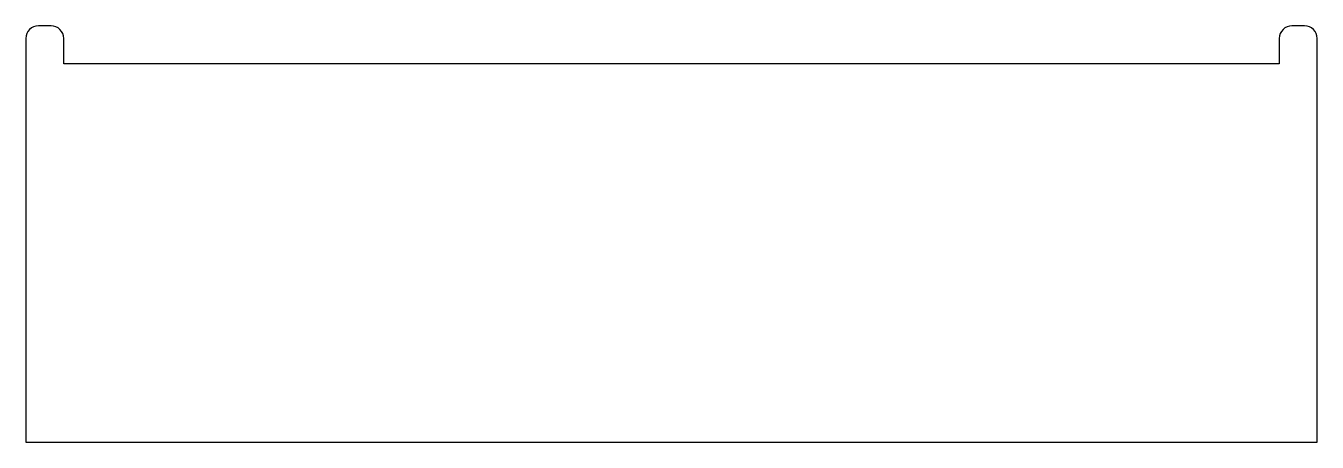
# Model space of a CAD drawing. Header units: millimetres. Extents: x -511 to 512, y 6 to 336.
import ezdxf

# ---------------------------------------------------------------- set-up
doc = ezdxf.new("R2010")
doc.units = ezdxf.units.MM
doc.layers.get('0').update_dxf_attribs({"linetype": 'CONTINUOUS'})

msp = doc.modelspace()

# ---------------------------------------------------------------- linework, layer by layer
msp.add_lwpolyline([(511.5, 326.4, 0.414214), (501.5, 336.4), (491.5, 336.4, 0.414214), (481.5, 326.4), (481.5, 306.4), (-481.5, 306.4), (-481.5, 326.4, 0.414214), (-491.5, 336.4), (-501.5, 336.4, 0.414214), (-511.5, 326.4), (-511.5, 6.4), (511.5, 6.4)], format="xyb", close=True)
msp.add_lwpolyline([(511.5, 326.4, 0.414214), (501.5, 336.4), (491.5, 336.4, 0.414214), (481.5, 326.4), (481.5, 306.4), (-481.5, 306.4), (-481.5, 326.4, 0.414214), (-491.5, 336.4), (-501.5, 336.4, 0.414214), (-511.5, 326.4), (-511.5, 6.4), (511.5, 6.4)], format="xyb", close=True)

doc.saveas('drawing.dxf')
